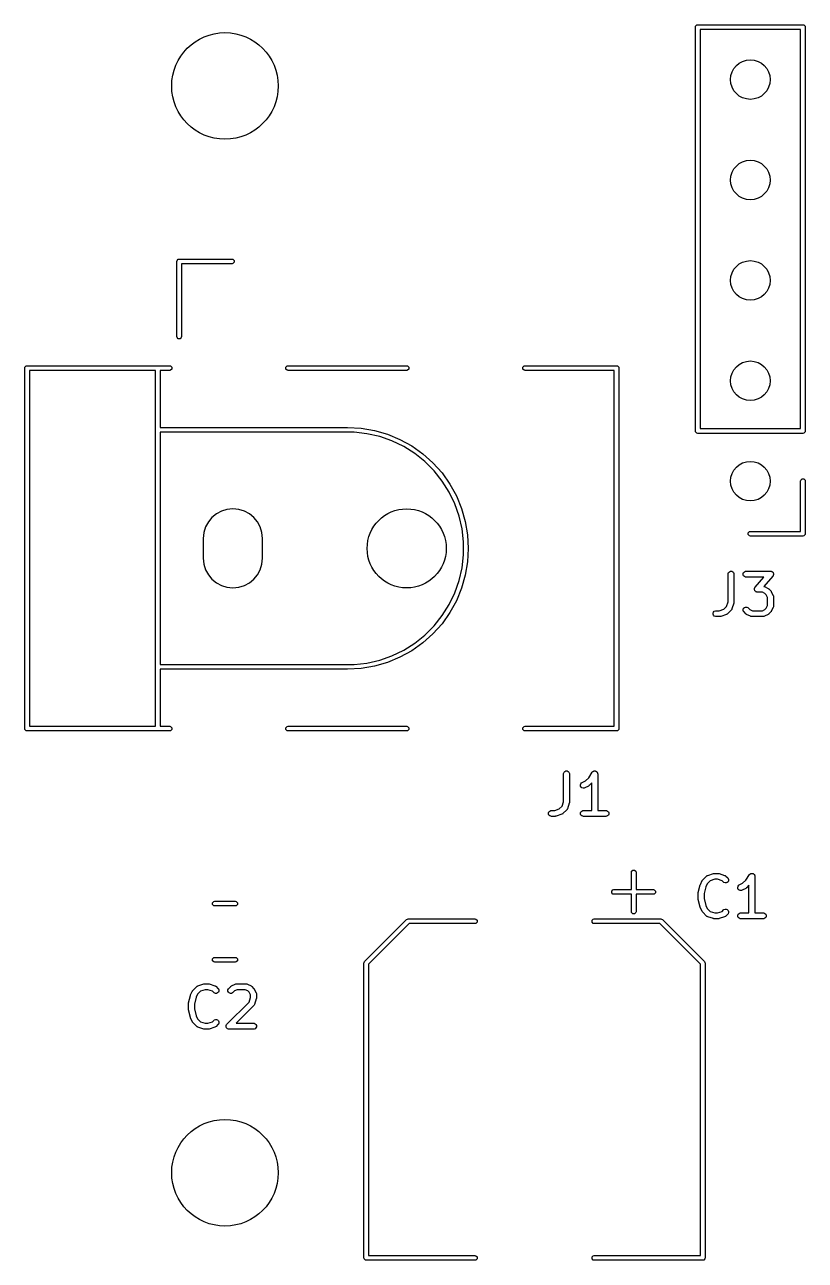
# Model space of a CAD drawing. Header units: inches. Extents: x 4.64 to 7.43, y -3.91 to -2.64.
# Drawn here: x 4.643 to 5.421, y -3.906 to -2.675 of the extents above; entities that cross this region are included whole.
import ezdxf

# ---------------------------------------------------------------- set-up
doc = ezdxf.new("R2010")
doc.units = ezdxf.units.IN
doc.header["$MEASUREMENT"] = 0
doc.layers.add('BLACK', color=250, linetype='CONTINUOUS')

msp = doc.modelspace()

# ---------------------------------------------------------------- linework, layer by layer
at = {"layer": 'BLACK', "linetype": 'CONTINUOUS'}
for p, q in [((5.3114, -2.6776), (5.3116, -2.6767)), ((5.3114, -3.0799), (5.3114, -2.6776)), ((5.3116, -2.6767), (5.3129, -2.6754)), ((5.3129, -2.6754), (5.3138, -2.6752)), ((5.3138, -2.6752), (5.4185, -2.6752)), ((5.3161, -2.6799), (5.3161, -3.0776)), ((5.4161, -2.6799), (5.3161, -2.6799)), ((5.4161, -3.0776), (5.4161, -2.6799)), ((5.4185, -2.6752), (5.4194, -2.6754)), ((5.4194, -2.6754), (5.4207, -2.6767)), ((5.4207, -2.6767), (5.4209, -2.6776)), ((5.4209, -2.6776), (5.4209, -3.0799)), ((4.7945, -2.911), (4.7947, -2.9101)), ((4.7945, -2.9858), (4.7945, -2.911)), ((4.7947, -2.9101), (4.7959, -2.9088)), ((4.7959, -2.9088), (4.7969, -2.9087)), ((4.7969, -2.9087), (4.8496, -2.9087)), ((4.8496, -2.9134), (4.7992, -2.9134)), ((4.7992, -2.9134), (4.7992, -2.9858)), ((4.8496, -2.9087), (4.8505, -2.9088)), ((4.8505, -2.9132), (4.8496, -2.9134)), ((4.8505, -2.9088), (4.8518, -2.9101)), ((4.8518, -2.9119), (4.8505, -2.9132)), ((4.8518, -2.9101), (4.8518, -2.9119)), ((4.7947, -2.9867), (4.7945, -2.9858)), ((4.7959, -2.988), (4.7947, -2.9867)), ((4.7978, -2.988), (4.7959, -2.988)), ((4.799, -2.9867), (4.7978, -2.988)), ((4.7992, -2.9858), (4.799, -2.9867)), ((4.6431, -3.0164), (4.6444, -3.0151)), ((4.6444, -3.0151), (4.6453, -3.015)), ((4.6453, -3.015), (4.7874, -3.015)), ((4.7874, -3.015), (4.7883, -3.0151)), ((4.7883, -3.0151), (4.7896, -3.0164)), ((4.9033, -3.0164), (4.9046, -3.0151)), ((4.9046, -3.0151), (4.9055, -3.015)), ((4.9055, -3.015), (5.0236, -3.015)), ((5.0236, -3.015), (5.0245, -3.0151)), ((5.0245, -3.0151), (5.0258, -3.0164)), ((5.1395, -3.0164), (5.1408, -3.0151)), ((5.1408, -3.0151), (5.1417, -3.015)), ((5.1417, -3.015), (5.2327, -3.015)), ((5.2327, -3.015), (5.2336, -3.0151)), ((5.2336, -3.0151), (5.2349, -3.0164)), ((4.6429, -3.0173), (4.6431, -3.0164)), ((4.6429, -3.3764), (4.6429, -3.0173)), ((4.6476, -3.0197), (4.6476, -3.374)), ((4.7732, -3.0197), (4.6476, -3.0197)), ((4.7732, -3.374), (4.7732, -3.0197)), ((4.7874, -3.0197), (4.778, -3.0197)), ((4.778, -3.0197), (4.778, -3.0764)), ((4.7883, -3.0195), (4.7874, -3.0197)), ((4.7896, -3.0182), (4.7883, -3.0195)), ((4.7896, -3.0164), (4.7896, -3.0182)), ((4.9033, -3.0182), (4.9033, -3.0164)), ((4.9046, -3.0195), (4.9033, -3.0182)), ((4.9055, -3.0197), (4.9046, -3.0195)), ((5.0236, -3.0197), (4.9055, -3.0197)), ((5.0245, -3.0195), (5.0236, -3.0197)), ((5.0258, -3.0182), (5.0245, -3.0195)), ((5.0258, -3.0164), (5.0258, -3.0182)), ((5.1395, -3.0182), (5.1395, -3.0164)), ((5.1408, -3.0195), (5.1395, -3.0182)), ((5.1417, -3.0197), (5.1408, -3.0195)), ((5.2303, -3.0197), (5.1417, -3.0197)), ((5.2303, -3.374), (5.2303, -3.0197)), ((5.2349, -3.0164), (5.235, -3.0173)), ((5.235, -3.0173), (5.235, -3.3764)), ((4.778, -3.0764), (4.9646, -3.0764)), ((4.9646, -3.0764), (4.9781, -3.0771)), ((4.9781, -3.0771), (4.9914, -3.0794)), ((4.778, -3.0811), (4.778, -3.3126)), ((4.9646, -3.0811), (4.778, -3.0811)), ((4.9711, -3.0811), (4.9646, -3.0811)), ((4.984, -3.0826), (4.9711, -3.0811)), ((4.9967, -3.0855), (4.984, -3.0826)), ((4.9914, -3.0794), (5.0044, -3.0831)), ((5.0089, -3.0897), (4.9967, -3.0855)), ((5.0044, -3.0831), (5.0168, -3.0883)), ((5.0168, -3.0883), (5.0287, -3.0948)), ((5.3116, -3.0808), (5.3114, -3.0799)), ((5.3129, -3.0821), (5.3116, -3.0808)), ((5.3138, -3.0823), (5.3129, -3.0821)), ((5.4185, -3.0823), (5.3138, -3.0823)), ((5.3161, -3.0776), (5.4161, -3.0776)), ((5.4194, -3.0821), (5.4185, -3.0823)), ((5.4207, -3.0808), (5.4194, -3.0821)), ((5.4209, -3.0799), (5.4207, -3.0808)), ((5.0206, -3.0954), (5.0089, -3.0897)), ((5.0317, -3.1023), (5.0206, -3.0954)), ((5.0287, -3.0948), (5.0397, -3.1027)), ((5.0418, -3.1104), (5.0317, -3.1023)), ((5.0397, -3.1027), (5.0498, -3.1117)), ((5.051, -3.1196), (5.0418, -3.1104)), ((5.0498, -3.1117), (5.0588, -3.1217)), ((5.0591, -3.1298), (5.051, -3.1196)), ((5.0588, -3.1217), (5.0666, -3.1328)), ((5.066, -3.1408), (5.0591, -3.1298)), ((5.0666, -3.1328), (5.0731, -3.1446)), ((5.4161, -3.1299), (5.4163, -3.129)), ((5.4161, -3.1799), (5.4161, -3.1299)), ((5.4163, -3.129), (5.4176, -3.1277)), ((5.4176, -3.1277), (5.4194, -3.1277)), ((5.4194, -3.1277), (5.4207, -3.129)), ((5.4207, -3.129), (5.4209, -3.1299)), ((5.4209, -3.1299), (5.4209, -3.1823)), ((5.0717, -3.1525), (5.066, -3.1408)), ((5.0731, -3.1446), (5.0783, -3.1571)), ((5.076, -3.1648), (5.0717, -3.1525)), ((5.0783, -3.1571), (5.082, -3.17)), ((5.0789, -3.1774), (5.076, -3.1648)), ((5.082, -3.17), (5.0843, -3.1834)), ((4.8209, -3.187), (4.8209, -3.2067)), ((4.8209, -3.187), (4.8209, -3.2067)), ((4.8799, -3.2067), (4.8799, -3.187)), ((4.8799, -3.2067), (4.8799, -3.187)), ((5.0803, -3.1904), (5.0789, -3.1774)), ((5.0843, -3.1834), (5.085, -3.1969)), ((5.364, -3.1814), (5.3652, -3.1801)), ((5.364, -3.1832), (5.364, -3.1814)), ((5.3652, -3.1845), (5.364, -3.1832)), ((5.3652, -3.1801), (5.3661, -3.1799)), ((5.3661, -3.1846), (5.3652, -3.1845)), ((5.3661, -3.1799), (5.4161, -3.1799)), ((5.4185, -3.1846), (5.3661, -3.1846)), ((5.4194, -3.1845), (5.4185, -3.1846)), ((5.4207, -3.1832), (5.4194, -3.1845)), ((5.4209, -3.1823), (5.4207, -3.1832)), ((5.0803, -3.2034), (5.0803, -3.1904)), ((5.085, -3.1969), (5.0843, -3.2103)), ((5.0789, -3.2163), (5.0803, -3.2034)), ((5.0843, -3.2103), (5.082, -3.2237)), ((5.076, -3.2289), (5.0789, -3.2163)), ((5.082, -3.2237), (5.0783, -3.2366)), ((5.3439, -3.2225), (5.344, -3.222)), ((5.3439, -3.2502), (5.3439, -3.2225)), ((5.344, -3.222), (5.3444, -3.2209)), ((5.3444, -3.2209), (5.3452, -3.2201)), ((5.3452, -3.2201), (5.3463, -3.2196)), ((5.3463, -3.2196), (5.3475, -3.2196)), ((5.3475, -3.2196), (5.3485, -3.2201)), ((5.3485, -3.2201), (5.3493, -3.2209)), ((5.3493, -3.2209), (5.3498, -3.222)), ((5.3498, -3.222), (5.3498, -3.2225)), ((5.3498, -3.2225), (5.3498, -3.2507)), ((5.359, -3.222), (5.3594, -3.2209)), ((5.359, -3.2231), (5.359, -3.222)), ((5.3594, -3.2242), (5.359, -3.2231)), ((5.3594, -3.2209), (5.3602, -3.2201)), ((5.3602, -3.225), (5.3594, -3.2242)), ((5.3602, -3.2201), (5.3613, -3.2196)), ((5.3613, -3.2196), (5.3619, -3.2196)), ((5.3619, -3.2196), (5.3862, -3.2196)), ((5.3885, -3.2245), (5.3795, -3.2347)), ((5.3862, -3.2196), (5.3866, -3.2196)), ((5.3866, -3.2196), (5.3866, -3.2196)), ((5.3866, -3.2196), (5.3867, -3.2196)), ((5.3867, -3.2196), (5.3868, -3.2196)), ((5.3868, -3.2196), (5.3873, -3.2198)), ((5.3873, -3.2198), (5.3877, -3.22)), ((5.3877, -3.22), (5.3878, -3.22)), ((5.3878, -3.22), (5.3879, -3.2201)), ((5.3879, -3.2201), (5.3882, -3.2204)), ((5.3882, -3.2204), (5.3886, -3.2207)), ((5.3886, -3.2242), (5.3885, -3.2245)), ((5.3886, -3.2207), (5.3886, -3.2208)), ((5.3886, -3.2208), (5.3887, -3.2209)), ((5.3887, -3.2242), (5.3886, -3.2242)), ((5.3887, -3.2209), (5.3889, -3.2213)), ((5.3888, -3.224), (5.3887, -3.2241)), ((5.3887, -3.2241), (5.3887, -3.2242)), ((5.389, -3.2236), (5.3888, -3.224)), ((5.3889, -3.2213), (5.3891, -3.2218)), ((5.3891, -3.2231), (5.389, -3.2236)), ((5.3891, -3.2218), (5.3891, -3.2219)), ((5.3891, -3.2219), (5.3891, -3.222)), ((5.3891, -3.222), (5.3891, -3.2224)), ((5.3891, -3.2224), (5.3892, -3.2229)), ((5.3892, -3.2229), (5.3891, -3.223)), ((5.3891, -3.223), (5.3891, -3.2231)), ((5.0717, -3.2412), (5.076, -3.2289)), ((5.0783, -3.2366), (5.0731, -3.2491)), ((5.3613, -3.2254), (5.3602, -3.225)), ((5.3619, -3.2255), (5.3613, -3.2254)), ((5.3797, -3.2255), (5.3619, -3.2255)), ((5.3702, -3.237), (5.3704, -3.2365)), ((5.3702, -3.2371), (5.3702, -3.237)), ((5.3702, -3.2372), (5.3702, -3.2371)), ((5.3702, -3.2376), (5.3702, -3.2372)), ((5.3704, -3.2365), (5.3706, -3.2361)), ((5.3706, -3.2361), (5.3706, -3.2359)), ((5.3706, -3.2359), (5.3707, -3.2359)), ((5.3707, -3.2358), (5.3709, -3.2356)), ((5.3707, -3.2359), (5.3707, -3.2358)), ((5.3709, -3.2356), (5.3797, -3.2255)), ((5.3795, -3.2347), (5.3801, -3.2349)), ((5.3801, -3.2349), (5.3838, -3.2368)), ((5.3838, -3.2368), (5.3841, -3.2369)), ((5.3841, -3.2369), (5.3841, -3.237)), ((5.3841, -3.237), (5.3842, -3.237)), ((5.3842, -3.237), (5.3843, -3.2371)), ((5.3843, -3.2371), (5.3844, -3.2371)), ((5.3844, -3.2371), (5.3846, -3.2373)), ((5.066, -3.2529), (5.0717, -3.2412)), ((5.0731, -3.2491), (5.0666, -3.2609)), ((5.3702, -3.2381), (5.3702, -3.2376)), ((5.3703, -3.2382), (5.3702, -3.2381)), ((5.3703, -3.2383), (5.3703, -3.2382)), ((5.3705, -3.2387), (5.3703, -3.2383)), ((5.3707, -3.2392), (5.3705, -3.2387)), ((5.3708, -3.2393), (5.3707, -3.2392)), ((5.3707, -3.2392), (5.3707, -3.2392)), ((5.3711, -3.2397), (5.3708, -3.2393)), ((5.3715, -3.24), (5.3711, -3.2397)), ((5.3716, -3.24), (5.3715, -3.24)), ((5.3716, -3.2401), (5.3716, -3.24)), ((5.3721, -3.2402), (5.3716, -3.2401)), ((5.3725, -3.2404), (5.3721, -3.2402)), ((5.3727, -3.2404), (5.3725, -3.2404)), ((5.3727, -3.2405), (5.3727, -3.2404)), ((5.3728, -3.2405), (5.3727, -3.2405)), ((5.3731, -3.2405), (5.3728, -3.2405)), ((5.3781, -3.2405), (5.3731, -3.2405)), ((5.3807, -3.2418), (5.3781, -3.2405)), ((5.3819, -3.243), (5.3807, -3.2418)), ((5.3833, -3.2457), (5.3819, -3.243)), ((5.3833, -3.2537), (5.3833, -3.2457)), ((5.3846, -3.2373), (5.3865, -3.2392)), ((5.3865, -3.2392), (5.3866, -3.2394)), ((5.3866, -3.2394), (5.3867, -3.2395)), ((5.3867, -3.2395), (5.3868, -3.2396)), ((5.3868, -3.2396), (5.3868, -3.2396)), ((5.3868, -3.2396), (5.3869, -3.2397)), ((5.3869, -3.2397), (5.387, -3.24)), ((5.387, -3.24), (5.3889, -3.2437)), ((5.3889, -3.2437), (5.3891, -3.2443)), ((5.3891, -3.2443), (5.3891, -3.2444)), ((5.3891, -3.2444), (5.3891, -3.2445)), ((5.3891, -3.2445), (5.3892, -3.245)), ((5.3892, -3.245), (5.3892, -3.2544)), ((5.0666, -3.2609), (5.0588, -3.272)), ((5.0591, -3.2639), (5.066, -3.2529)), ((5.329, -3.2613), (5.3294, -3.2603)), ((5.329, -3.2625), (5.329, -3.2613)), ((5.3294, -3.2603), (5.3302, -3.2595)), ((5.3302, -3.2595), (5.3313, -3.259)), ((5.3313, -3.259), (5.3319, -3.259)), ((5.3319, -3.259), (5.3351, -3.259)), ((5.3351, -3.259), (5.3397, -3.2575)), ((5.3397, -3.2575), (5.3424, -3.2547)), ((5.3424, -3.2547), (5.3439, -3.2502)), ((5.3471, -3.2584), (5.3433, -3.2621)), ((5.3475, -3.2579), (5.3471, -3.2584)), ((5.3476, -3.2577), (5.3475, -3.2578)), ((5.3475, -3.2578), (5.3475, -3.2579)), ((5.3478, -3.2572), (5.3476, -3.2577)), ((5.3497, -3.2516), (5.3478, -3.2572)), ((5.3498, -3.2512), (5.3497, -3.2513)), ((5.3497, -3.2513), (5.3497, -3.2516)), ((5.3498, -3.2507), (5.3498, -3.2509)), ((5.3498, -3.2509), (5.3498, -3.251)), ((5.3498, -3.251), (5.3498, -3.2511)), ((5.3498, -3.2511), (5.3498, -3.2512)), ((5.359, -3.2576), (5.3594, -3.2565)), ((5.359, -3.2587), (5.359, -3.2576)), ((5.3594, -3.2598), (5.359, -3.2587)), ((5.3594, -3.2565), (5.3602, -3.2557)), ((5.3598, -3.2602), (5.3594, -3.2598)), ((5.3617, -3.2621), (5.3598, -3.2602)), ((5.3602, -3.2557), (5.3613, -3.2553)), ((5.3613, -3.2553), (5.3625, -3.2553)), ((5.3625, -3.2553), (5.3635, -3.2557)), ((5.3635, -3.2557), (5.364, -3.2561)), ((5.364, -3.2561), (5.3655, -3.2576)), ((5.3655, -3.2576), (5.3682, -3.259)), ((5.3682, -3.259), (5.3781, -3.259)), ((5.3781, -3.259), (5.3807, -3.2576)), ((5.3807, -3.2576), (5.3819, -3.2564)), ((5.3819, -3.2564), (5.3833, -3.2537)), ((5.3865, -3.2602), (5.3846, -3.2621)), ((5.3866, -3.26), (5.3865, -3.2602)), ((5.3867, -3.26), (5.3866, -3.26)), ((5.3868, -3.2599), (5.3867, -3.26)), ((5.3869, -3.2597), (5.3868, -3.2598)), ((5.3868, -3.2598), (5.3868, -3.2599)), ((5.387, -3.2595), (5.3869, -3.2597)), ((5.3889, -3.2557), (5.387, -3.2595)), ((5.3891, -3.2552), (5.3889, -3.2557)), ((5.3892, -3.2544), (5.3891, -3.255)), ((5.3891, -3.255), (5.3891, -3.2551)), ((5.3891, -3.2551), (5.3891, -3.2552)), ((5.0418, -3.2833), (5.051, -3.2741)), ((5.0588, -3.272), (5.0498, -3.282)), ((5.051, -3.2741), (5.0591, -3.2639)), ((5.3294, -3.2635), (5.329, -3.2625)), ((5.3302, -3.2644), (5.3294, -3.2635)), ((5.3313, -3.2648), (5.3302, -3.2644)), ((5.3319, -3.2649), (5.3313, -3.2648)), ((5.3356, -3.2649), (5.3319, -3.2649)), ((5.3359, -3.2648), (5.3356, -3.2649)), ((5.336, -3.2648), (5.3359, -3.2648)), ((5.3361, -3.2648), (5.336, -3.2648)), ((5.3362, -3.2648), (5.3361, -3.2648)), ((5.3363, -3.2648), (5.3362, -3.2648)), ((5.3366, -3.2647), (5.3363, -3.2648)), ((5.3422, -3.2628), (5.3366, -3.2647)), ((5.3427, -3.2626), (5.3422, -3.2628)), ((5.3428, -3.2625), (5.3427, -3.2626)), ((5.3429, -3.2625), (5.3428, -3.2625)), ((5.3433, -3.2621), (5.3429, -3.2625)), ((5.3619, -3.2623), (5.3617, -3.2621)), ((5.3619, -3.2624), (5.3619, -3.2623)), ((5.362, -3.2624), (5.3619, -3.2624)), ((5.3621, -3.2625), (5.362, -3.2624)), ((5.3622, -3.2625), (5.3621, -3.2625)), ((5.3624, -3.2627), (5.3622, -3.2625)), ((5.3662, -3.2645), (5.3624, -3.2627)), ((5.3667, -3.2648), (5.3662, -3.2645)), ((5.3668, -3.2648), (5.3667, -3.2648)), ((5.3669, -3.2648), (5.3668, -3.2648)), ((5.3675, -3.2649), (5.3669, -3.2648)), ((5.3787, -3.2649), (5.3675, -3.2649)), ((5.3793, -3.2648), (5.3787, -3.2649)), ((5.3794, -3.2648), (5.3793, -3.2648)), ((5.3795, -3.2648), (5.3794, -3.2648)), ((5.3801, -3.2645), (5.3795, -3.2648)), ((5.3838, -3.2627), (5.3801, -3.2645)), ((5.3841, -3.2625), (5.3838, -3.2627)), ((5.3842, -3.2624), (5.3841, -3.2625)), ((5.3841, -3.2625), (5.3841, -3.2625)), ((5.3843, -3.2624), (5.3842, -3.2624)), ((5.3844, -3.2623), (5.3843, -3.2624)), ((5.3846, -3.2621), (5.3844, -3.2623)), ((5.0317, -3.2914), (5.0418, -3.2833)), ((5.0498, -3.282), (5.0397, -3.291)), ((5.0089, -3.304), (5.0206, -3.2983)), ((5.0206, -3.2983), (5.0317, -3.2914)), ((5.0397, -3.291), (5.0287, -3.2989)), ((4.984, -3.3111), (4.9967, -3.3082)), ((5.0044, -3.3106), (4.9914, -3.3143)), ((4.9967, -3.3082), (5.0089, -3.304)), ((5.0168, -3.3054), (5.0044, -3.3106)), ((5.0287, -3.2989), (5.0168, -3.3054)), ((4.778, -3.3126), (4.9646, -3.3126)), ((4.9646, -3.3173), (4.778, -3.3173)), ((4.778, -3.3173), (4.778, -3.374)), ((4.9646, -3.3126), (4.9711, -3.3126)), ((4.9781, -3.3166), (4.9646, -3.3173)), ((4.9711, -3.3126), (4.984, -3.3111)), ((4.9914, -3.3143), (4.9781, -3.3166)), ((4.6431, -3.3773), (4.6429, -3.3764)), ((4.6444, -3.3786), (4.6431, -3.3773)), ((4.6453, -3.3787), (4.6444, -3.3786)), ((4.7874, -3.3787), (4.6453, -3.3787)), ((4.6476, -3.374), (4.7732, -3.374)), ((4.778, -3.374), (4.7874, -3.374)), ((4.7874, -3.374), (4.7883, -3.3742)), ((4.7883, -3.3786), (4.7874, -3.3787)), ((4.7883, -3.3742), (4.7896, -3.3755)), ((4.7896, -3.3773), (4.7883, -3.3786)), ((4.7896, -3.3755), (4.7896, -3.3773)), ((4.9033, -3.3755), (4.9046, -3.3742)), ((4.9033, -3.3773), (4.9033, -3.3755)), ((4.9046, -3.3786), (4.9033, -3.3773)), ((4.9046, -3.3742), (4.9055, -3.374)), ((4.9055, -3.3787), (4.9046, -3.3786)), ((4.9055, -3.374), (5.0236, -3.374)), ((5.0236, -3.3787), (4.9055, -3.3787)), ((5.0236, -3.374), (5.0245, -3.3742)), ((5.0245, -3.3786), (5.0236, -3.3787)), ((5.0245, -3.3742), (5.0258, -3.3755)), ((5.0258, -3.3773), (5.0245, -3.3786)), ((5.0258, -3.3755), (5.0258, -3.3773)), ((5.1395, -3.3755), (5.1408, -3.3742)), ((5.1395, -3.3773), (5.1395, -3.3755)), ((5.1408, -3.3786), (5.1395, -3.3773)), ((5.1408, -3.3742), (5.1417, -3.374)), ((5.1417, -3.3787), (5.1408, -3.3786)), ((5.1417, -3.374), (5.2303, -3.374)), ((5.2327, -3.3787), (5.1417, -3.3787)), ((5.2336, -3.3786), (5.2327, -3.3787)), ((5.2349, -3.3773), (5.2336, -3.3786)), ((5.235, -3.3764), (5.2349, -3.3773)), ((5.1799, -3.4215), (5.18, -3.421)), ((5.1799, -3.4492), (5.1799, -3.4215)), ((5.18, -3.421), (5.1804, -3.4199)), ((5.1804, -3.4199), (5.1812, -3.4191)), ((5.1812, -3.4191), (5.1823, -3.4186)), ((5.1823, -3.4186), (5.1835, -3.4186)), ((5.1835, -3.4186), (5.1845, -3.4191)), ((5.1845, -3.4191), (5.1853, -3.4199)), ((5.1853, -3.4199), (5.1858, -3.421)), ((5.1858, -3.421), (5.1858, -3.4215)), ((5.1858, -3.4215), (5.1858, -3.4497)), ((5.205, -3.4253), (5.2085, -3.4199)), ((5.2085, -3.4199), (5.2089, -3.4195)), ((5.2085, -3.4199), (5.2085, -3.4199)), ((5.2085, -3.4199), (5.2085, -3.4199)), ((5.2085, -3.4199), (5.2085, -3.4199)), ((5.2089, -3.4195), (5.2092, -3.4193)), ((5.2092, -3.4193), (5.2094, -3.4191)), ((5.2094, -3.4191), (5.2096, -3.419)), ((5.2096, -3.419), (5.2099, -3.4188)), ((5.2099, -3.4188), (5.2102, -3.4188)), ((5.2102, -3.4188), (5.2104, -3.4186)), ((5.2104, -3.4186), (5.2107, -3.4186)), ((5.2107, -3.4186), (5.211, -3.4186)), ((5.211, -3.4186), (5.2113, -3.4186)), ((5.2113, -3.4186), (5.2116, -3.4186)), ((5.2116, -3.4186), (5.2118, -3.4188)), ((5.2118, -3.4188), (5.2121, -3.4188)), ((5.2121, -3.4188), (5.2124, -3.419)), ((5.2124, -3.419), (5.2126, -3.4191)), ((5.2126, -3.4191), (5.2128, -3.4193)), ((5.2128, -3.4193), (5.2131, -3.4194)), ((5.2131, -3.4194), (5.2132, -3.4197)), ((5.2132, -3.4197), (5.2135, -3.4199)), ((5.2135, -3.4199), (5.2136, -3.4202)), ((5.2136, -3.4202), (5.2137, -3.4204)), ((5.2137, -3.4204), (5.2138, -3.4207)), ((5.2138, -3.4207), (5.2139, -3.421)), ((5.2139, -3.421), (5.214, -3.4215)), ((5.214, -3.4215), (5.214, -3.4215)), ((5.214, -3.4215), (5.214, -3.4215)), ((5.214, -3.4215), (5.214, -3.4215)), ((5.214, -3.4215), (5.214, -3.458)), ((5.1968, -3.4324), (5.1972, -3.4313)), ((5.1969, -3.4336), (5.1968, -3.4324)), ((5.1974, -3.4346), (5.1969, -3.4336)), ((5.1972, -3.4313), (5.1979, -3.4305)), ((5.1979, -3.4305), (5.1984, -3.4301)), ((5.1984, -3.4301), (5.2017, -3.4285)), ((5.2048, -3.4336), (5.2011, -3.4354)), ((5.2017, -3.4285), (5.205, -3.4253)), ((5.2051, -3.4334), (5.2048, -3.4336)), ((5.2052, -3.4333), (5.2051, -3.4334)), ((5.2051, -3.4334), (5.2051, -3.4334)), ((5.2053, -3.4332), (5.2052, -3.4333)), ((5.2054, -3.4332), (5.2053, -3.4332)), ((5.2056, -3.433), (5.2054, -3.4332)), ((5.208, -3.4305), (5.2056, -3.433)), ((5.208, -3.458), (5.208, -3.4305)), ((5.1983, -3.4354), (5.1974, -3.4346)), ((5.1994, -3.4357), (5.1983, -3.4354)), ((5.2005, -3.4356), (5.1994, -3.4357)), ((5.2011, -3.4354), (5.2005, -3.4356)), ((5.1654, -3.4593), (5.1662, -3.4585)), ((5.1662, -3.4585), (5.1673, -3.458)), ((5.1673, -3.458), (5.1679, -3.458)), ((5.1679, -3.458), (5.1711, -3.458)), ((5.1711, -3.458), (5.1757, -3.4565)), ((5.1757, -3.4565), (5.1784, -3.4537)), ((5.1784, -3.4537), (5.1799, -3.4492)), ((5.1831, -3.4574), (5.1793, -3.4611)), ((5.1835, -3.4569), (5.1831, -3.4574)), ((5.1836, -3.4567), (5.1835, -3.4568)), ((5.1835, -3.4568), (5.1835, -3.4569)), ((5.1838, -3.4562), (5.1836, -3.4567)), ((5.1857, -3.4506), (5.1838, -3.4562)), ((5.1858, -3.4502), (5.1857, -3.4503)), ((5.1857, -3.4503), (5.1857, -3.4506)), ((5.1858, -3.4497), (5.1858, -3.4499)), ((5.1858, -3.4499), (5.1858, -3.45)), ((5.1858, -3.45), (5.1858, -3.4501)), ((5.1858, -3.4501), (5.1858, -3.4502)), ((5.1973, -3.4593), (5.1981, -3.4585)), ((5.1981, -3.4585), (5.1992, -3.458)), ((5.1992, -3.458), (5.1997, -3.458)), ((5.1997, -3.458), (5.208, -3.458)), ((5.214, -3.458), (5.2222, -3.458)), ((5.2222, -3.458), (5.2228, -3.458)), ((5.2228, -3.458), (5.2239, -3.4585)), ((5.2239, -3.4585), (5.2247, -3.4593)), ((5.165, -3.4603), (5.1654, -3.4593)), ((5.165, -3.4615), (5.165, -3.4603)), ((5.1654, -3.4625), (5.165, -3.4615)), ((5.1662, -3.4634), (5.1654, -3.4625)), ((5.1673, -3.4638), (5.1662, -3.4634)), ((5.1679, -3.4639), (5.1673, -3.4638)), ((5.1716, -3.4639), (5.1679, -3.4639)), ((5.1719, -3.4638), (5.1716, -3.4639)), ((5.172, -3.4638), (5.1719, -3.4638)), ((5.1721, -3.4638), (5.172, -3.4638)), ((5.1722, -3.4638), (5.1721, -3.4638)), ((5.1723, -3.4638), (5.1722, -3.4638)), ((5.1726, -3.4637), (5.1723, -3.4638)), ((5.1782, -3.4618), (5.1726, -3.4637)), ((5.1787, -3.4616), (5.1782, -3.4618)), ((5.1788, -3.4615), (5.1787, -3.4616)), ((5.1789, -3.4615), (5.1788, -3.4615)), ((5.1793, -3.4611), (5.1789, -3.4615)), ((5.1969, -3.4603), (5.1973, -3.4593)), ((5.1969, -3.4615), (5.1969, -3.4603)), ((5.1973, -3.4625), (5.1969, -3.4615)), ((5.1981, -3.4634), (5.1973, -3.4625)), ((5.1992, -3.4638), (5.1981, -3.4634)), ((5.1997, -3.4639), (5.1992, -3.4638)), ((5.2222, -3.4639), (5.1997, -3.4639)), ((5.2228, -3.4638), (5.2222, -3.4639)), ((5.2239, -3.4634), (5.2228, -3.4638)), ((5.2247, -3.4625), (5.2239, -3.4634)), ((5.2247, -3.4593), (5.2251, -3.4603)), ((5.2251, -3.4615), (5.2247, -3.4625)), ((5.2251, -3.4603), (5.2251, -3.4615)), ((5.2475, -3.5195), (5.2476, -3.5186)), ((5.2475, -3.5368), (5.2475, -3.5195)), ((5.2476, -3.5186), (5.2489, -3.5173)), ((5.2489, -3.5173), (5.2507, -3.5173)), ((5.2507, -3.5173), (5.252, -3.5186)), ((5.252, -3.5186), (5.2522, -3.5195)), ((5.2522, -3.5195), (5.2522, -3.5368)), ((5.3142, -3.5397), (5.3161, -3.5322)), ((5.3161, -3.5321), (5.3162, -3.5319)), ((5.3161, -3.5322), (5.3161, -3.5321)), ((5.3161, -3.5322), (5.3161, -3.5322)), ((5.3162, -3.5319), (5.3163, -3.5316)), ((5.3163, -3.5316), (5.3182, -3.5278)), ((5.3163, -3.5316), (5.3163, -3.5316)), ((5.3163, -3.5316), (5.3163, -3.5316)), ((5.3182, -3.5278), (5.3183, -3.5276)), ((5.3183, -3.5276), (5.3184, -3.5275)), ((5.3184, -3.5275), (5.3184, -3.5274)), ((5.3184, -3.5274), (5.3185, -3.5274)), ((5.3185, -3.5273), (5.3187, -3.5271)), ((5.3185, -3.5274), (5.3185, -3.5273)), ((5.3187, -3.5271), (5.3225, -3.5233)), ((5.3232, -3.5309), (5.3217, -3.5339)), ((5.3225, -3.5233), (5.3229, -3.523)), ((5.3229, -3.523), (5.323, -3.5229)), ((5.323, -3.5229), (5.3231, -3.5228)), ((5.3231, -3.5228), (5.3236, -3.5226)), ((5.3262, -3.528), (5.3232, -3.5309)), ((5.3236, -3.5226), (5.3293, -3.5207)), ((5.3307, -3.5265), (5.3262, -3.528)), ((5.3293, -3.5207), (5.3295, -3.5207)), ((5.3295, -3.5207), (5.3296, -3.5206)), ((5.3296, -3.5206), (5.3297, -3.5206)), ((5.3297, -3.5206), (5.3298, -3.5206)), ((5.3298, -3.5206), (5.3299, -3.5206)), ((5.3299, -3.5206), (5.3302, -3.5206)), ((5.3302, -3.5206), (5.3339, -3.5206)), ((5.3335, -3.5265), (5.3307, -3.5265)), ((5.338, -3.528), (5.3335, -3.5265)), ((5.3339, -3.5206), (5.3342, -3.5206)), ((5.3342, -3.5206), (5.3343, -3.5206)), ((5.3343, -3.5206), (5.3344, -3.5206)), ((5.3344, -3.5206), (5.3345, -3.5206)), ((5.3345, -3.5206), (5.3346, -3.5207)), ((5.3346, -3.5207), (5.3349, -3.5207)), ((5.3349, -3.5207), (5.3405, -3.5226)), ((5.3394, -3.5294), (5.338, -3.528)), ((5.3398, -3.5297), (5.3394, -3.5294)), ((5.3409, -3.5302), (5.3398, -3.5297)), ((5.3405, -3.5226), (5.341, -3.5228)), ((5.342, -3.5302), (5.3409, -3.5302)), ((5.341, -3.5228), (5.3411, -3.5229)), ((5.3411, -3.5229), (5.3412, -3.523)), ((5.3412, -3.523), (5.3417, -3.5233)), ((5.3417, -3.5233), (5.3435, -3.5252)), ((5.3431, -3.5297), (5.342, -3.5302)), ((5.3439, -3.5289), (5.3431, -3.5297)), ((5.3435, -3.5252), (5.3439, -3.5256)), ((5.3439, -3.5256), (5.3443, -3.5267)), ((5.3443, -3.5279), (5.3439, -3.5289)), ((5.3443, -3.5267), (5.3443, -3.5279)), ((5.3539, -3.5333), (5.3546, -3.5325)), ((5.3546, -3.5325), (5.3551, -3.5321)), ((5.3551, -3.5321), (5.3584, -3.5305)), ((5.3584, -3.5305), (5.3616, -3.5273)), ((5.3616, -3.5273), (5.3652, -3.5219)), ((5.3647, -3.5325), (5.3623, -3.535)), ((5.3647, -3.56), (5.3647, -3.5325)), ((5.3652, -3.5219), (5.3656, -3.5215)), ((5.3652, -3.5219), (5.3652, -3.5219)), ((5.3652, -3.5219), (5.3652, -3.5219)), ((5.3652, -3.5219), (5.3652, -3.5219)), ((5.3656, -3.5215), (5.3658, -3.5213)), ((5.3658, -3.5213), (5.366, -3.5211)), ((5.366, -3.5211), (5.3663, -3.521)), ((5.3663, -3.521), (5.3666, -3.5208)), ((5.3666, -3.5208), (5.3668, -3.5208)), ((5.3668, -3.5208), (5.3671, -3.5206)), ((5.3671, -3.5206), (5.3674, -3.5206)), ((5.3674, -3.5206), (5.3677, -3.5206)), ((5.3677, -3.5206), (5.368, -3.5206)), ((5.368, -3.5206), (5.3683, -3.5206)), ((5.3683, -3.5206), (5.3685, -3.5208)), ((5.3685, -3.5208), (5.3688, -3.5208)), ((5.3688, -3.5208), (5.3691, -3.521)), ((5.3691, -3.521), (5.3693, -3.5211)), ((5.3693, -3.5211), (5.3695, -3.5213)), ((5.3695, -3.5213), (5.3698, -3.5214)), ((5.3698, -3.5214), (5.3699, -3.5217)), ((5.3699, -3.5217), (5.3701, -3.5219)), ((5.3701, -3.5219), (5.3703, -3.5222)), ((5.3703, -3.5222), (5.3704, -3.5224)), ((5.3704, -3.5224), (5.3705, -3.5227)), ((5.3705, -3.5227), (5.3706, -3.523)), ((5.3706, -3.523), (5.3706, -3.5235)), ((5.3706, -3.5235), (5.3706, -3.5235)), ((5.3706, -3.5235), (5.3706, -3.5235)), ((5.3706, -3.5235), (5.3706, -3.5235)), ((5.3706, -3.5235), (5.3706, -3.56)), ((5.228, -3.5382), (5.2292, -3.537)), ((5.228, -3.5401), (5.228, -3.5382)), ((5.2292, -3.5413), (5.228, -3.5401)), ((5.2292, -3.537), (5.2301, -3.5368)), ((5.2301, -3.5415), (5.2292, -3.5413)), ((5.2301, -3.5368), (5.2475, -3.5368)), ((5.2475, -3.5415), (5.2301, -3.5415)), ((5.2475, -3.5588), (5.2475, -3.5415)), ((5.2522, -3.5368), (5.2695, -3.5368)), ((5.2695, -3.5415), (5.2522, -3.5415)), ((5.2522, -3.5415), (5.2522, -3.5588)), ((5.2695, -3.5368), (5.2704, -3.537)), ((5.2704, -3.5413), (5.2695, -3.5415)), ((5.2704, -3.537), (5.2717, -3.5382)), ((5.2717, -3.5401), (5.2704, -3.5413)), ((5.2717, -3.5382), (5.2717, -3.5401)), ((5.3141, -3.54), (5.3142, -3.5398)), ((5.3141, -3.5403), (5.3141, -3.54)), ((5.3141, -3.5404), (5.3141, -3.5403)), ((5.3141, -3.5403), (5.3141, -3.5403)), ((5.3141, -3.546), (5.3141, -3.5404)), ((5.3142, -3.5398), (5.3142, -3.5397)), ((5.3142, -3.5398), (5.3142, -3.5398)), ((5.3217, -3.5339), (5.32, -3.5408)), ((5.32, -3.5408), (5.32, -3.5457)), ((5.3535, -3.5344), (5.3539, -3.5333)), ((5.3536, -3.5356), (5.3535, -3.5344)), ((5.3541, -3.5366), (5.3536, -3.5356)), ((5.355, -3.5373), (5.3541, -3.5366)), ((5.3561, -3.5377), (5.355, -3.5373)), ((5.3572, -3.5376), (5.3561, -3.5377)), ((5.3578, -3.5374), (5.3572, -3.5376)), ((5.3615, -3.5356), (5.3578, -3.5374)), ((5.3618, -3.5354), (5.3615, -3.5356)), ((5.3619, -3.5353), (5.3618, -3.5354)), ((5.3618, -3.5354), (5.3618, -3.5354)), ((5.362, -3.5352), (5.3619, -3.5353)), ((5.3623, -3.535), (5.362, -3.5352)), ((5.362, -3.5352), (5.362, -3.5352)), ((4.8302, -3.5499), (4.8314, -3.5486)), ((4.8302, -3.5517), (4.8302, -3.5499)), ((4.8314, -3.553), (4.8302, -3.5517)), ((4.8314, -3.5486), (4.8323, -3.5484)), ((4.8323, -3.5531), (4.8314, -3.553)), ((4.8323, -3.5484), (4.8527, -3.5484)), ((4.8527, -3.5531), (4.8323, -3.5531)), ((4.8527, -3.5484), (4.8536, -3.5486)), ((4.8536, -3.553), (4.8527, -3.5531)), ((4.8536, -3.5486), (4.8549, -3.5499)), ((4.8549, -3.5517), (4.8536, -3.553)), ((4.8549, -3.5499), (4.8549, -3.5517)), ((5.3141, -3.5461), (5.3141, -3.546)), ((5.3141, -3.5462), (5.3141, -3.5461)), ((5.3141, -3.5464), (5.3141, -3.5462)), ((5.3142, -3.5466), (5.3141, -3.5464)), ((5.3142, -3.5467), (5.3142, -3.5466)), ((5.3142, -3.5466), (5.3142, -3.5466)), ((5.3161, -3.5542), (5.3142, -3.5467)), ((5.3161, -3.5543), (5.3161, -3.5542)), ((5.3162, -3.5546), (5.3161, -3.5543)), ((5.3161, -3.5543), (5.3161, -3.5543)), ((5.3163, -3.5548), (5.3162, -3.5546)), ((5.3163, -3.5549), (5.3163, -3.5548)), ((5.3163, -3.5548), (5.3163, -3.5548)), ((5.3182, -3.5586), (5.3163, -3.5549)), ((5.32, -3.5457), (5.3217, -3.5525)), ((5.3217, -3.5525), (5.3232, -3.5555)), ((5.3232, -3.5555), (5.3262, -3.5585)), ((5.338, -3.5585), (5.3394, -3.5571)), ((5.3394, -3.5571), (5.3398, -3.5567)), ((5.3398, -3.5567), (5.3409, -3.5563)), ((5.3409, -3.5563), (5.342, -3.5563)), ((5.342, -3.5563), (5.3431, -3.5567)), ((5.3431, -3.5567), (5.3439, -3.5575)), ((4.9816, -3.6085), (5.0235, -3.5666)), ((5.0235, -3.5666), (5.0243, -3.5661)), ((5.0243, -3.5661), (5.0252, -3.5659)), ((5.0252, -3.5659), (5.0916, -3.5659)), ((5.0916, -3.5659), (5.0925, -3.5661)), ((5.0925, -3.5661), (5.0937, -3.5674)), ((5.0937, -3.5692), (5.0925, -3.5705)), ((5.0937, -3.5674), (5.0937, -3.5692)), ((5.2083, -3.5674), (5.2095, -3.5661)), ((5.2083, -3.5692), (5.2083, -3.5674)), ((5.2095, -3.5705), (5.2083, -3.5692)), ((5.2095, -3.5661), (5.2104, -3.5659)), ((5.2104, -3.5659), (5.2768, -3.5659)), ((5.2476, -3.5597), (5.2475, -3.5588)), ((5.2489, -3.561), (5.2476, -3.5597)), ((5.2507, -3.561), (5.2489, -3.561)), ((5.252, -3.5597), (5.2507, -3.561)), ((5.2522, -3.5588), (5.252, -3.5597)), ((5.2768, -3.5659), (5.2777, -3.5661)), ((5.2777, -3.5661), (5.2785, -3.5666)), ((5.2785, -3.5666), (5.3204, -3.6085)), ((5.3183, -3.5589), (5.3182, -3.5586)), ((5.3184, -3.5589), (5.3183, -3.5589)), ((5.3184, -3.559), (5.3184, -3.5589)), ((5.3185, -3.5591), (5.3184, -3.559)), ((5.3187, -3.5594), (5.3185, -3.5591)), ((5.3185, -3.5591), (5.3185, -3.5591)), ((5.3225, -3.5631), (5.3187, -3.5594)), ((5.3229, -3.5635), (5.3225, -3.5631)), ((5.323, -3.5635), (5.3229, -3.5635)), ((5.3231, -3.5636), (5.323, -3.5635)), ((5.3236, -3.5638), (5.3231, -3.5636)), ((5.3293, -3.5657), (5.3236, -3.5638)), ((5.3262, -3.5585), (5.3307, -3.56)), ((5.3295, -3.5658), (5.3293, -3.5657)), ((5.3296, -3.5658), (5.3295, -3.5658)), ((5.3297, -3.5658), (5.3296, -3.5658)), ((5.3298, -3.5658), (5.3297, -3.5658)), ((5.3299, -3.5658), (5.3298, -3.5658)), ((5.3302, -3.5659), (5.3299, -3.5658)), ((5.3339, -3.5659), (5.3302, -3.5659)), ((5.3307, -3.56), (5.3335, -3.56)), ((5.3335, -3.56), (5.338, -3.5585)), ((5.3342, -3.5658), (5.3339, -3.5659)), ((5.3343, -3.5658), (5.3342, -3.5658)), ((5.3344, -3.5658), (5.3343, -3.5658)), ((5.3345, -3.5658), (5.3344, -3.5658)), ((5.3346, -3.5658), (5.3345, -3.5658)), ((5.3349, -3.5657), (5.3346, -3.5658)), ((5.3405, -3.5638), (5.3349, -3.5657)), ((5.341, -3.5636), (5.3405, -3.5638)), ((5.3411, -3.5635), (5.341, -3.5636)), ((5.3412, -3.5635), (5.3411, -3.5635)), ((5.3417, -3.5631), (5.3412, -3.5635)), ((5.3435, -3.5612), (5.3417, -3.5631)), ((5.3439, -3.5608), (5.3435, -3.5612)), ((5.3439, -3.5575), (5.3443, -3.5586)), ((5.3443, -3.5597), (5.3439, -3.5608)), ((5.3443, -3.5586), (5.3443, -3.5597)), ((5.3535, -3.5623), (5.354, -3.5613)), ((5.3535, -3.5635), (5.3535, -3.5623)), ((5.354, -3.5645), (5.3535, -3.5635)), ((5.354, -3.5613), (5.3548, -3.5605)), ((5.3548, -3.5654), (5.354, -3.5645)), ((5.3548, -3.5605), (5.3559, -3.56)), ((5.3559, -3.5658), (5.3548, -3.5654)), ((5.3559, -3.56), (5.3564, -3.56)), ((5.3564, -3.5659), (5.3559, -3.5658)), ((5.3564, -3.56), (5.3647, -3.56)), ((5.3789, -3.5659), (5.3564, -3.5659)), ((5.3706, -3.56), (5.3789, -3.56)), ((5.3789, -3.56), (5.3795, -3.56)), ((5.3795, -3.5658), (5.3789, -3.5659)), ((5.3795, -3.56), (5.3806, -3.5605)), ((5.3806, -3.5654), (5.3795, -3.5658)), ((5.3806, -3.5605), (5.3814, -3.5613)), ((5.3814, -3.5645), (5.3806, -3.5654)), ((5.3814, -3.5613), (5.3818, -3.5623)), ((5.3818, -3.5635), (5.3814, -3.5645)), ((5.3818, -3.5623), (5.3818, -3.5635)), ((5.0262, -3.5706), (4.9856, -3.6112)), ((5.0916, -3.5706), (5.0262, -3.5706)), ((5.0925, -3.5705), (5.0916, -3.5706)), ((5.2104, -3.5706), (5.2095, -3.5705)), ((5.2758, -3.5706), (5.2104, -3.5706)), ((5.3164, -3.6112), (5.2758, -3.5706)), ((4.8302, -3.6058), (4.8314, -3.6045)), ((4.8302, -3.6076), (4.8302, -3.6058)), ((4.8314, -3.6045), (4.8323, -3.6043)), ((4.8323, -3.6043), (4.8527, -3.6043)), ((4.8527, -3.6043), (4.8536, -3.6045)), ((4.8536, -3.6045), (4.8549, -3.6058)), ((4.8549, -3.6058), (4.8549, -3.6076)), ((4.8314, -3.6089), (4.8302, -3.6076)), ((4.8323, -3.6091), (4.8314, -3.6089)), ((4.8527, -3.6091), (4.8323, -3.6091)), ((4.8536, -3.6089), (4.8527, -3.6091)), ((4.8549, -3.6076), (4.8536, -3.6089)), ((4.9809, -3.6102), (4.9811, -3.6093)), ((4.9809, -3.9037), (4.9809, -3.6102)), ((4.9811, -3.6093), (4.9816, -3.6085)), ((4.9856, -3.6112), (4.9856, -3.9014)), ((5.3164, -3.9014), (5.3164, -3.6112)), ((5.3204, -3.6085), (5.3209, -3.6093)), ((5.3209, -3.6093), (5.3211, -3.6102)), ((5.3211, -3.6102), (5.3211, -3.9037)), ((4.8156, -3.6326), (4.8213, -3.6307)), ((4.8213, -3.6307), (4.8215, -3.6307)), ((4.8215, -3.6307), (4.8216, -3.6306)), ((4.8216, -3.6306), (4.8217, -3.6306)), ((4.8217, -3.6306), (4.8218, -3.6306)), ((4.8218, -3.6306), (4.8219, -3.6306)), ((4.8219, -3.6306), (4.8222, -3.6306)), ((4.8222, -3.6306), (4.8259, -3.6306)), ((4.8259, -3.6306), (4.8262, -3.6306)), ((4.8262, -3.6306), (4.8263, -3.6306)), ((4.8263, -3.6306), (4.8264, -3.6306)), ((4.8264, -3.6306), (4.8265, -3.6306)), ((4.8265, -3.6306), (4.8266, -3.6307)), ((4.8266, -3.6307), (4.8269, -3.6307)), ((4.8269, -3.6307), (4.8325, -3.6326)), ((4.849, -3.6328), (4.8527, -3.6309)), ((4.8527, -3.6309), (4.8533, -3.6307)), ((4.8533, -3.6307), (4.8534, -3.6307)), ((4.8534, -3.6307), (4.8535, -3.6306)), ((4.8535, -3.6306), (4.8541, -3.6306)), ((4.8541, -3.6306), (4.8634, -3.6306)), ((4.8634, -3.6306), (4.864, -3.6306)), ((4.864, -3.6306), (4.8641, -3.6307)), ((4.8641, -3.6307), (4.8642, -3.6307)), ((4.8642, -3.6307), (4.8648, -3.6309)), ((4.8648, -3.6309), (4.8685, -3.6328)), ((4.8062, -3.6497), (4.8081, -3.6422)), ((4.8081, -3.6421), (4.8082, -3.6419)), ((4.8081, -3.6422), (4.8081, -3.6421)), ((4.8081, -3.6422), (4.8081, -3.6422)), ((4.8082, -3.6419), (4.8083, -3.6416)), ((4.8083, -3.6416), (4.8102, -3.6378)), ((4.8083, -3.6416), (4.8083, -3.6416)), ((4.8083, -3.6416), (4.8083, -3.6416)), ((4.8102, -3.6378), (4.8103, -3.6376)), ((4.8103, -3.6376), (4.8104, -3.6375)), ((4.8104, -3.6375), (4.8104, -3.6374)), ((4.8104, -3.6374), (4.8105, -3.6374)), ((4.8105, -3.6373), (4.8107, -3.6371)), ((4.8105, -3.6374), (4.8105, -3.6373)), ((4.8107, -3.6371), (4.8145, -3.6333)), ((4.8152, -3.6409), (4.8137, -3.6439)), ((4.8145, -3.6333), (4.8149, -3.633)), ((4.8149, -3.633), (4.815, -3.6329)), ((4.815, -3.6329), (4.8151, -3.6328)), ((4.8151, -3.6328), (4.8156, -3.6326)), ((4.8182, -3.638), (4.8152, -3.6409)), ((4.8227, -3.6365), (4.8182, -3.638)), ((4.8255, -3.6365), (4.8227, -3.6365)), ((4.83, -3.638), (4.8255, -3.6365)), ((4.8314, -3.6394), (4.83, -3.638)), ((4.8318, -3.6397), (4.8314, -3.6394)), ((4.8329, -3.6402), (4.8318, -3.6397)), ((4.8325, -3.6326), (4.833, -3.6328)), ((4.834, -3.6402), (4.8329, -3.6402)), ((4.833, -3.6328), (4.8331, -3.6329)), ((4.8331, -3.6329), (4.8332, -3.633)), ((4.8332, -3.633), (4.8337, -3.6333)), ((4.8337, -3.6333), (4.8355, -3.6352)), ((4.8351, -3.6397), (4.834, -3.6402)), ((4.8359, -3.6389), (4.8351, -3.6397)), ((4.8355, -3.6352), (4.8359, -3.6356)), ((4.8359, -3.6356), (4.8363, -3.6367)), ((4.8363, -3.6379), (4.8359, -3.6389)), ((4.8363, -3.6367), (4.8363, -3.6379)), ((4.8455, -3.6367), (4.846, -3.6356)), ((4.8455, -3.6379), (4.8455, -3.6367)), ((4.846, -3.6389), (4.8455, -3.6379)), ((4.846, -3.6356), (4.8463, -3.6352)), ((4.8468, -3.6397), (4.846, -3.6389)), ((4.8463, -3.6352), (4.8482, -3.6333)), ((4.8479, -3.6402), (4.8468, -3.6397)), ((4.849, -3.6402), (4.8479, -3.6402)), ((4.8482, -3.6333), (4.8484, -3.6331)), ((4.8484, -3.6331), (4.8485, -3.6331)), ((4.8485, -3.6331), (4.8486, -3.633)), ((4.8486, -3.633), (4.8487, -3.633)), ((4.8487, -3.6329), (4.849, -3.6328)), ((4.8487, -3.633), (4.8487, -3.6329)), ((4.8501, -3.6397), (4.849, -3.6402)), ((4.8505, -3.6394), (4.8501, -3.6397)), ((4.8521, -3.6378), (4.8505, -3.6394)), ((4.8548, -3.6365), (4.8521, -3.6378)), ((4.8627, -3.6365), (4.8548, -3.6365)), ((4.8654, -3.6378), (4.8627, -3.6365)), ((4.8666, -3.639), (4.8654, -3.6378)), ((4.868, -3.6417), (4.8666, -3.639)), ((4.868, -3.6443), (4.868, -3.6417)), ((4.8685, -3.6328), (4.8688, -3.6329)), ((4.8688, -3.6329), (4.8688, -3.633)), ((4.8688, -3.633), (4.8689, -3.633)), ((4.8689, -3.633), (4.869, -3.6331)), ((4.869, -3.6331), (4.869, -3.6331)), ((4.869, -3.6331), (4.8693, -3.6333)), ((4.8693, -3.6333), (4.8711, -3.6352)), ((4.8711, -3.6352), (4.8713, -3.6354)), ((4.8713, -3.6354), (4.8714, -3.6355)), ((4.8714, -3.6355), (4.8714, -3.6356)), ((4.8714, -3.6356), (4.8715, -3.6356)), ((4.8715, -3.6356), (4.8715, -3.6357)), ((4.8715, -3.6357), (4.8717, -3.636)), ((4.8717, -3.636), (4.8736, -3.6397)), ((4.8736, -3.6397), (4.8738, -3.6403)), ((4.8738, -3.6403), (4.8738, -3.6404)), ((4.8738, -3.6404), (4.8738, -3.6405)), ((4.8738, -3.6405), (4.8739, -3.641)), ((4.8739, -3.641), (4.8739, -3.6448)), ((4.8061, -3.65), (4.8062, -3.6498)), ((4.8061, -3.6503), (4.8061, -3.65)), ((4.8061, -3.6504), (4.8061, -3.6503)), ((4.8061, -3.6503), (4.8061, -3.6503)), ((4.8061, -3.656), (4.8061, -3.6504)), ((4.8062, -3.6498), (4.8062, -3.6497)), ((4.8062, -3.6498), (4.8062, -3.6498)), ((4.8137, -3.6439), (4.812, -3.6508)), ((4.812, -3.6508), (4.812, -3.6557)), ((4.812, -3.6557), (4.8137, -3.6625)), ((4.8445, -3.6708), (4.8665, -3.6488)), ((4.8711, -3.6525), (4.8537, -3.67)), ((4.8665, -3.6488), (4.868, -3.6443)), ((4.8715, -3.652), (4.8711, -3.6525)), ((4.8716, -3.652), (4.8715, -3.652)), ((4.8719, -3.6513), (4.8716, -3.6519)), ((4.8716, -3.6519), (4.8716, -3.652)), ((4.8737, -3.6457), (4.8719, -3.6513)), ((4.8738, -3.6454), (4.8737, -3.6457)), ((4.8739, -3.6452), (4.8738, -3.6453)), ((4.8738, -3.6453), (4.8738, -3.6454)), ((4.8738, -3.6454), (4.8738, -3.6454)), ((4.8739, -3.6448), (4.8739, -3.6451)), ((4.8739, -3.6451), (4.8739, -3.6452)), ((4.8061, -3.6561), (4.8061, -3.656)), ((4.8061, -3.6562), (4.8061, -3.6561)), ((4.8061, -3.6564), (4.8061, -3.6562)), ((4.8062, -3.6566), (4.8061, -3.6564)), ((4.8062, -3.6567), (4.8062, -3.6566)), ((4.8062, -3.6566), (4.8062, -3.6566)), ((4.8081, -3.6642), (4.8062, -3.6567)), ((4.8081, -3.6643), (4.8081, -3.6642)), ((4.8082, -3.6646), (4.8081, -3.6643)), ((4.8081, -3.6643), (4.8081, -3.6643)), ((4.8083, -3.6648), (4.8082, -3.6646)), ((4.8083, -3.6649), (4.8083, -3.6648)), ((4.8083, -3.6648), (4.8083, -3.6648)), ((4.8102, -3.6686), (4.8083, -3.6649)), ((4.8137, -3.6625), (4.8152, -3.6655)), ((4.8152, -3.6655), (4.8182, -3.6685)), ((4.83, -3.6685), (4.8314, -3.6671)), ((4.8314, -3.6671), (4.8318, -3.6667)), ((4.8318, -3.6667), (4.8329, -3.6663)), ((4.8329, -3.6663), (4.834, -3.6663)), ((4.834, -3.6663), (4.8351, -3.6667)), ((4.8351, -3.6667), (4.8359, -3.6675)), ((4.8359, -3.6675), (4.8363, -3.6686)), ((4.8103, -3.6689), (4.8102, -3.6686)), ((4.8104, -3.6689), (4.8103, -3.6689)), ((4.8104, -3.669), (4.8104, -3.6689)), ((4.8105, -3.6691), (4.8104, -3.669)), ((4.8107, -3.6694), (4.8105, -3.6691)), ((4.8105, -3.6691), (4.8105, -3.6691)), ((4.8145, -3.6731), (4.8107, -3.6694)), ((4.8149, -3.6735), (4.8145, -3.6731)), ((4.815, -3.6735), (4.8149, -3.6735)), ((4.8151, -3.6736), (4.815, -3.6735)), ((4.8156, -3.6738), (4.8151, -3.6736)), ((4.8213, -3.6757), (4.8156, -3.6738)), ((4.8182, -3.6685), (4.8227, -3.67)), ((4.8215, -3.6758), (4.8213, -3.6757)), ((4.8216, -3.6758), (4.8215, -3.6758)), ((4.8217, -3.6758), (4.8216, -3.6758)), ((4.8218, -3.6758), (4.8217, -3.6758)), ((4.8219, -3.6758), (4.8218, -3.6758)), ((4.8222, -3.6759), (4.8219, -3.6758)), ((4.8259, -3.6759), (4.8222, -3.6759)), ((4.8227, -3.67), (4.8255, -3.67)), ((4.8255, -3.67), (4.83, -3.6685)), ((4.8262, -3.6758), (4.8259, -3.6759)), ((4.8263, -3.6758), (4.8262, -3.6758)), ((4.8264, -3.6758), (4.8263, -3.6758)), ((4.8265, -3.6758), (4.8264, -3.6758)), ((4.8266, -3.6758), (4.8265, -3.6758)), ((4.8269, -3.6757), (4.8266, -3.6758)), ((4.8325, -3.6738), (4.8269, -3.6757)), ((4.833, -3.6736), (4.8325, -3.6738)), ((4.8331, -3.6735), (4.833, -3.6736)), ((4.8332, -3.6735), (4.8331, -3.6735)), ((4.8337, -3.6731), (4.8332, -3.6735)), ((4.8355, -3.6712), (4.8337, -3.6731)), ((4.8359, -3.6708), (4.8355, -3.6712)), ((4.8363, -3.6697), (4.8359, -3.6708)), ((4.8363, -3.6686), (4.8363, -3.6697)), ((4.8437, -3.6723), (4.8441, -3.6713)), ((4.8437, -3.6735), (4.8437, -3.6723)), ((4.8441, -3.6745), (4.8437, -3.6735)), ((4.8441, -3.6713), (4.8445, -3.6708)), ((4.8449, -3.6754), (4.8441, -3.6745)), ((4.846, -3.6758), (4.8449, -3.6754)), ((4.8466, -3.6759), (4.846, -3.6758)), ((4.8709, -3.6759), (4.8466, -3.6759)), ((4.8537, -3.67), (4.8709, -3.67)), ((4.8709, -3.67), (4.8715, -3.67)), ((4.8715, -3.6758), (4.8709, -3.6759)), ((4.8715, -3.67), (4.8726, -3.6705)), ((4.8726, -3.6754), (4.8715, -3.6758)), ((4.8726, -3.6705), (4.8734, -3.6713)), ((4.8734, -3.6745), (4.8726, -3.6754)), ((4.8734, -3.6713), (4.8738, -3.6723)), ((4.8738, -3.6735), (4.8734, -3.6745)), ((4.8738, -3.6723), (4.8738, -3.6735)), ((4.9856, -3.9014), (5.0916, -3.9014)), ((5.0916, -3.9014), (5.0925, -3.9015)), ((5.0925, -3.9015), (5.0937, -3.9028)), ((5.2083, -3.9028), (5.2095, -3.9015)), ((5.2095, -3.9015), (5.2104, -3.9014)), ((5.2104, -3.9014), (5.3164, -3.9014)), ((4.9811, -3.9046), (4.9809, -3.9037)), ((4.9824, -3.9059), (4.9811, -3.9046)), ((4.9833, -3.9061), (4.9824, -3.9059)), ((5.0916, -3.9061), (4.9833, -3.9061)), ((5.0925, -3.9059), (5.0916, -3.9061)), ((5.0937, -3.9046), (5.0925, -3.9059)), ((5.0937, -3.9028), (5.0937, -3.9046)), ((5.2083, -3.9046), (5.2083, -3.9028)), ((5.2095, -3.9059), (5.2083, -3.9046)), ((5.2104, -3.9061), (5.2095, -3.9059)), ((5.3187, -3.9061), (5.2104, -3.9061)), ((5.3196, -3.9059), (5.3187, -3.9061)), ((5.3209, -3.9046), (5.3196, -3.9059)), ((5.3211, -3.9037), (5.3209, -3.9046))]:
    msp.add_line(p, q, dxfattribs=at)
at = {"layer": 'BLACK'}
for centre, radius in [((4.8425, -2.7362), 0.0531), ((4.8425, -2.7362), 0.0531), ((5.3661, -2.7299), 0.0197), ((5.3661, -2.7299), 0.0197), ((5.3661, -2.8299), 0.0197), ((5.3661, -2.8299), 0.0197), ((5.3661, -2.9299), 0.0197), ((5.3661, -2.9299), 0.0197), ((5.3661, -3.0299), 0.0197), ((5.3661, -3.0299), 0.0197), ((5.3661, -3.1299), 0.0197), ((5.3661, -3.1299), 0.0197), ((5.0236, -3.1969), 0.0394), ((5.0236, -3.1969), 0.0394), ((4.8425, -3.8189), 0.0531), ((4.8425, -3.8189), 0.0531)]:
    msp.add_circle(centre, radius, dxfattribs=at)
for centre, start, end in [((4.8504, -3.187), 0, 180), ((4.8504, -3.187), 0, 180), ((4.8504, -3.2067), 180, 360), ((4.8504, -3.2067), 180, 360)]:
    msp.add_arc(centre, 0.0295, start, end, dxfattribs=at)

doc.saveas('drawing.dxf')
